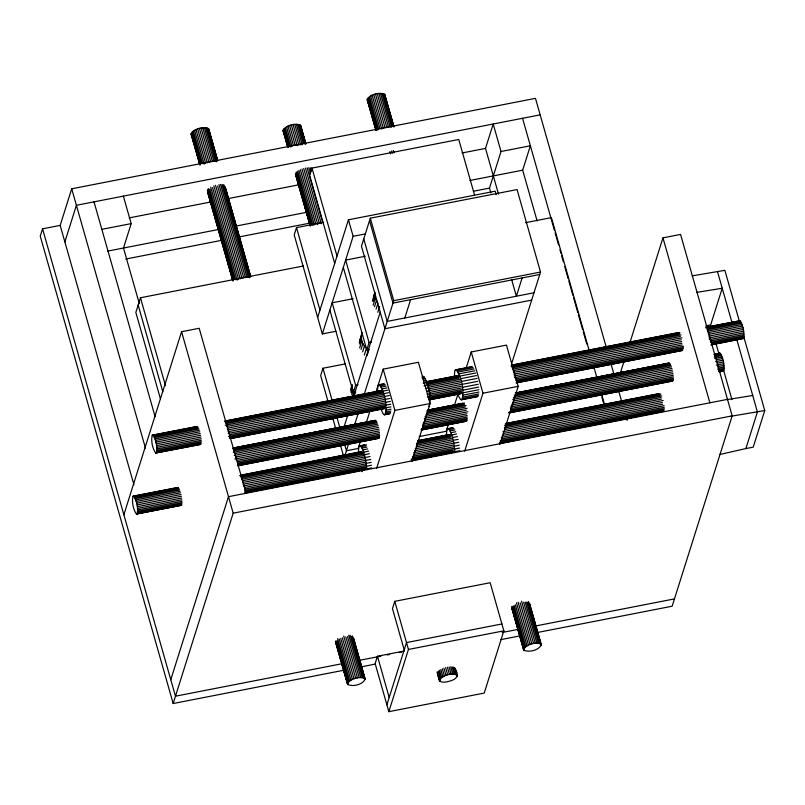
<?xml version="1.0" encoding="UTF-8"?>
<svg xmlns="http://www.w3.org/2000/svg" width="805" height="805" viewBox="0 0 805 805"><rect width="100%" height="100%" fill="white"/><g stroke="black" fill="none" stroke-linecap="round" stroke-linejoin="round"><path stroke-width="1.21" d="M364.303 355.065L366.466 348.203C362.18 344.54 360.107 338.311 362.119 332.928L359.956 339.791M376.096 309.1L377.897 303.374L375.291 298.333L374.909 292.859L372.383 300.869M136.769 514.164L137.112 513.952C138.369 508.126 136.951 501.253 133.731 496.252L132.966 496.343C131.708 502.169 133.127 509.042 136.347 514.033L181.517 505.288M155.999 453.155L156.351 452.933C157.609 447.107 156.19 440.244 152.97 435.243L152.205 435.334C150.938 441.16 152.366 448.023 155.586 453.024L200.405 444.501M380.634 408.437L383.16 413.81L384.629 414.806L385.213 414.444C387.316 404.734 384.941 393.293 379.578 384.961L378.883 384.74L377.847 386.028L377.434 391.733M458.357 395.678L460.047 398.817L461.517 399.813L462.1 399.451C464.203 389.741 461.829 378.3 456.455 369.968L455.771 369.747L454.734 371.035L454.322 376.74M719.449 371.91L723.504 370.974C724.762 365.148 723.343 358.275 720.123 353.274L714.77 354.109M710.986 344.932L743.397 338.462C744.655 332.636 743.236 325.773 740.016 320.772L706.297 327.132M199.69 164.321L191.097 134.103C193.804 128.548 203.031 126.284 208.535 128.72L217.763 160.728M208.827 129.313L217.36 160.205M287.536 146.389L283.068 130.682C285.775 125.127 294.992 122.853 300.507 125.298L305.95 144.015M300.788 125.882L305.548 143.481M375.804 129.977L367.211 99.76C369.918 94.205 379.145 91.941 384.649 94.376L393.876 126.385M384.941 94.97L384.488 96.399M353.516 638.073L365.198 679.158C362.492 684.713 353.264 686.987 347.76 684.542L335.504 640.981M455.097 668.482C459.102 675.435 457.26 678.786 450.599 680.859C447.198 681.785 442.931 683.234 439.721 681.121L437.437 672.598M529.62 603.73L541.312 644.815C538.605 650.37 529.378 652.644 523.874 650.199L511.618 606.638M606.135 346.824L535.476 98.351L71.715 188.793L60.174 225.4L42.554 228.831L40.25 236.157L173.166 703.52L344.419 670.132M64.863 241.892L76.405 205.285L540.165 114.853M123.366 196.128L131.185 223.619L123.487 248.02L139.295 303.606M303.354 265.992L140.462 297.759L135.844 312.4L160.537 399.22M123.869 514.747L181.578 331.72L199.197 328.279L246.109 493.234M474.517 194.911L458.749 139.476L311.988 168.094L309.673 175.41L334.699 263.386M323.66 222.331L296.512 227.624L294.207 234.939L322.352 333.914L335.916 331.268M170.781 679.702L228.489 496.675L727.479 399.371M173.166 703.52L233.188 513.167L181.578 331.72M317.663 317.422L348.444 219.795L495.206 191.177L496.202 194.719M322.352 333.914L353.133 236.298L348.444 219.795M345.164 363.92L322.966 368.247L320.662 375.573L328.138 401.876M511.678 363.518L540.517 272.04L517.062 189.567L370.3 218.185L361.455 246.25L384.911 328.732L531.662 300.114M373.429 297.085L374.868 292.507M359.282 342.427L361.445 335.564M361.556 336.208L362.632 332.777M359.543 344.027L361.344 338.311M373.007 301.322L374.808 295.596M359.654 347.911L361.827 341.048M373.128 305.196L375.291 298.333M361.063 349.39L362.864 343.675M374.526 306.685L376.338 300.959M351.222 387.839L351.976 385.454M350.809 389.429L352.318 384.659M362.632 351.805L364.434 346.09M350.749 391.069L352.258 386.299M351.04 392.709L352.54 387.95M351.664 394.289L353.174 389.519M377.766 312.35L379.578 306.635M355.78 392.116L353.315 392.599L355.619 385.273L332.163 302.801L353.133 298.705M369.243 349.41L366.778 349.883L369.082 342.568L345.627 260.085L365.359 256.242M352.61 395.738L353.737 392.166M344.007 427.073L347.78 415.118M353.808 395.969L380.212 312.229M353.828 397.006L355.327 392.236M367.08 355.649L368.881 349.923L367.271 348.776M345.114 454.936L348.696 443.575M354.733 424.436L358.124 413.669M364.162 394.52L393.756 300.668L370.3 218.185M360.409 441.361L358.175 448.466L346.432 450.75L344.761 444.863M366.386 422.414L370.119 410.58M376.086 391.643L383.18 369.143L418.399 362.28L430.132 403.516L411.838 461.527M404.824 317.975L410.6 299.671M376.619 468.389L394.913 410.389L383.18 369.143M498.486 194.025L485.506 148.412L493.203 124.01L501.022 151.501L489.48 188.108L490.859 192.938M537.116 220.932L522.676 170.177L530.374 145.775L501.022 151.501M448.466 424.185L446.232 431.289L419.194 436.562M454.443 405.247L457.804 394.591M466.015 368.549L471.237 351.976L506.456 345.103L518.189 386.35L499.895 444.35M404.372 650.993L377.465 656.246L375.15 663.562L388.835 711.67L484.228 693.075L503.85 630.838L490.175 582.729L394.772 601.335L392.468 608.65L404.201 649.887M464.676 451.223L482.97 393.212L471.237 351.976M386.883 704.798L406.505 642.571L501.897 623.966M522.133 277.916L516.367 296.22L511.608 279.486M388.835 711.67L408.457 649.444L394.772 601.335M620.172 373.56L624.298 360.469M629.933 342.608L662.958 237.847L680.567 234.416L732.178 415.863L672.155 606.215L537.861 632.408M719.408 454.584L745.873 448.576L757.414 411.969L736.615 338.855M743.438 335.594L764.75 410.54L753.208 447.147L745.873 448.576M364.534 444.803L359.06 446.111L358.205 452.752M452.591 427.626L447.117 428.944L446.262 435.575M719.086 353.918L719.7 353.143M738.98 321.416L739.594 320.642M347.529 683.274C351.262 678.535 359.342 676.049 364.906 678.565L365.198 679.158M439.49 679.853C443.233 675.103 451.303 672.628 456.878 675.143L457.16 675.737M523.642 648.931C527.376 644.191 535.456 641.706 541.02 644.221L541.312 644.815M422.323 376.519L423.601 376.368C428.974 384.699 431.339 396.151 429.246 405.861L428.663 406.223M705.874 325.955L710.684 324.858L722.226 288.25L696.828 292.366M129.233 217.883L211.826 201.783M227.855 198.654L299.359 184.717M462.09 152.98L485.506 148.412M101.833 229.345L131.185 223.619M107.588 251.13L218.417 229.516M235.674 226.145L307.178 212.208M469.909 180.471L522.676 170.177M125.811 259.029L221.969 240.272M239.226 236.912L309.492 223.206M473.451 191.238L489.48 188.108M353.133 236.298L365.46 233.893M525.474 222.673L551.395 217.622L589.109 350.266M393.756 300.668L540.517 272.04M539.742 274.485L392.981 303.103L369.525 220.63M533.977 292.789L387.215 321.406L363.759 238.934M692.139 275.874L724.872 270.329L739.312 321.094M369.082 342.568L371.548 342.085M355.619 385.273L358.084 384.79M378.883 384.74L383.774 383.784M455.771 369.747L471.67 366.647M378.3 385.102L384.468 384.005M455.187 370.109L472.364 366.859M380.352 385.746L385.243 384.79M421.931 377.636L424.376 377.153M457.24 370.753L473.139 367.654M381.188 387.064L386.078 386.108M422.766 378.954L425.211 378.481M458.065 372.071L473.964 368.972M382.033 388.875L386.933 387.93M423.621 380.775L426.066 380.292M458.92 373.882L474.819 370.783M152.548 435.113L196.953 426.459M225.32 420.924L380.705 390.626M426.338 381.721L457.17 375.714M511.437 365.128L677.931 332.666M152.205 435.334L197.366 426.59M224.494 421.297L381.127 390.757M425.996 381.942L458.82 375.603M511.859 365.259L679.581 332.556M705.945 327.353L740.016 320.772M153.433 435.716L197.829 427.053M224.967 421.77L381.59 391.22M425.986 382.566L458.055 376.317M511.084 365.973L680.044 333.029M705.945 327.977L740.479 321.235M382.878 391.109L387.769 390.153M423.239 383.24L426.912 382.526M459.766 376.116L475.664 373.017M153.936 436.511L198.332 427.847M225.46 422.565L382.093 392.015M426.489 383.361L458.558 377.102M511.588 366.768L679.309 334.055M707.676 328.531L740.982 322.03M154.449 437.598L198.845 428.934M225.974 423.651L382.606 393.102M427.002 384.448L459.071 378.199M512.101 367.855L681.06 334.91M706.961 329.859L741.496 323.117M383.683 393.675L388.574 392.719M424.044 385.806L427.707 385.092M460.561 378.682L476.469 375.583M154.952 438.936L199.348 430.283M225.249 425.231L383.11 394.44M427.505 385.786L459.575 379.537M512.604 369.193L680.336 336.49M707.464 331.197L741.999 324.465M155.435 440.476L199.831 431.812M226.96 426.529L383.593 395.98M427.988 387.326L460.058 381.077M513.087 370.733L682.046 337.788M707.947 332.737L742.472 325.995M384.408 396.473L389.298 395.517M425.986 388.362L428.431 387.889M461.295 381.479L477.194 378.38M155.868 442.156L200.264 433.493M227.392 428.21L384.025 397.66M428.421 389.006L460.49 382.747M513.52 372.413L681.251 339.7M708.38 334.417L742.914 327.675M156.24 443.907L200.636 435.253M227.775 429.961L384.398 399.421M428.793 390.757L460.863 384.508M513.892 374.164L681.624 341.461M708.752 336.168L743.287 329.436M385.031 399.401L389.922 398.445M426.61 391.29L429.055 390.817M461.919 384.408L477.818 381.308M156.542 445.678L200.938 437.014M228.067 431.722L384.699 401.182M429.095 392.528L461.164 386.269M514.194 375.935L681.916 343.222M709.054 337.929L743.589 331.197M385.525 402.339L390.415 401.383M427.113 394.229L429.558 393.756M462.412 387.346L478.311 384.247M156.754 447.379L201.149 438.725M228.278 433.432L384.911 402.882M429.307 394.229L461.376 387.98M514.405 377.636L682.137 344.932M709.265 339.64L743.8 332.908M156.864 448.959L201.27 440.305M229.636 434.77L385.021 404.472M429.427 395.808L461.486 389.56M515.753 378.974L683.485 346.271M710.614 340.978L743.911 334.488M385.877 405.187L390.777 404.231M427.465 397.076L429.91 396.593M462.764 390.194L478.663 387.084M156.884 450.357L201.28 441.693M228.419 436.401L385.042 405.861M429.437 397.207L461.507 390.948M515.774 380.373L683.495 347.659M710.634 342.377L743.931 335.876M156.804 451.514L201.2 442.851M229.566 437.316L384.961 407.018M429.357 398.364L461.426 392.105M516.921 381.288L683.415 348.817M711.781 343.292L743.85 337.033M156.623 452.38L201.019 443.726M229.385 438.192L384.78 407.894M429.176 399.23L461.245 392.981M516.74 382.154L682.006 349.934M711.6 344.158L743.669 337.909M386.078 407.813L390.968 406.857M462.966 392.82L478.864 389.721M155.586 453.024L200.747 444.28M230.351 438.504L384.508 408.447M428.904 399.793L462.211 393.293M516.468 382.717L681.734 350.487M711.328 344.721L743.397 338.462M231.236 438.484L384.156 408.668M429.79 399.763L460.621 393.756M516.126 382.928L682.62 350.467M386.108 410.137L390.999 409.192M462.986 395.144L478.884 392.045M385.967 412.069L390.858 411.114M462.855 397.076L478.754 393.977M394.913 410.389L430.132 403.516M482.97 393.212L518.189 386.35M385.665 413.518L390.556 412.573M462.553 398.525L478.452 395.426M383.935 414.595L390.103 413.498M460.822 399.602L477.999 396.352M384.629 414.806L389.519 413.861M461.517 399.813L477.415 396.714M233.339 447.993L375.291 420.311M428.381 409.956L462.945 403.214M516.025 392.87L669.096 363.015M234.215 447.972L373.711 420.763M428.029 410.178L462.593 403.436M515.673 393.082L668.744 363.236M714.417 354.331L719.358 353.365M232.514 448.365L375.714 420.441M427.556 410.329L464.596 403.104M515.2 393.232L669.508 363.146M713.944 354.482L720.123 353.274M285.795 438.413L288.26 437.93M322.825 431.188L325.3 430.715M454.916 405.438L457.381 404.955M549.966 386.903L552.431 386.42M574.659 382.083L577.125 381.6M232.987 448.828L376.177 420.904M426.791 411.043L463.821 403.818M515.673 393.705L669.971 363.619M714.417 354.955L720.586 353.747M233.48 449.623L376.68 421.699M427.294 411.838L464.324 404.613M514.938 394.742L670.474 364.413M714.91 355.75L721.089 354.542M233.993 450.709L377.193 422.796M426.57 413.166L466.065 405.458M514.214 396.07L670.988 365.5M714.196 357.078L721.602 355.629M233.269 452.289L377.696 424.134M425.835 414.746L465.34 407.038M513.479 397.65L671.491 366.839M714.699 358.416L722.105 356.967M234.98 453.587L378.179 425.664M425.08 416.517L467.051 408.336M512.725 399.431L671.974 368.378M716.41 359.714L722.588 358.507M234.185 455.509L378.612 427.344M424.285 418.439L466.256 410.258M513.167 401.111L672.406 370.059M715.615 361.636L723.021 360.187M235.795 457.029L378.984 429.105M424.658 420.2L467.866 411.768M512.302 403.104L672.779 371.809M717.225 363.146L723.393 361.948M234.859 459.031L379.286 430.866M423.722 422.202L466.93 413.78M511.366 405.106L673.081 373.58M716.289 365.148L723.695 363.709M236.298 460.5L379.497 432.577M422.706 424.144L467.142 415.481M510.35 407.058L673.292 375.281M717.728 366.617L723.906 365.41M237.656 461.839L379.608 434.157M422.816 425.724L467.262 417.06M510.461 408.638L673.413 376.861M717.849 368.197L724.017 366.989M237.666 463.227L379.628 435.545M422.836 427.123L467.272 418.459M510.481 410.037L673.423 378.259M717.869 369.596L724.037 368.388M237.586 464.384L379.547 436.702M421.518 428.522L467.192 419.616M510.4 411.184L673.342 379.417M719.016 370.511L723.957 369.545M237.405 465.26L379.366 437.578M421.337 429.397L467.011 420.482M508.981 412.301L673.161 380.282M718.835 371.377L723.776 370.421M237.606 465.662L379.095 438.131M421.065 429.951L466.739 421.045M508.71 412.854L672.889 380.846M719.036 371.779L723.504 370.974M238.018 465.793L378.742 438.353M421.951 429.92L466.387 421.257M509.595 412.834L672.547 381.057M359.06 446.111L366.456 444.773M447.117 428.944L453.285 427.847M359.644 445.749L361.113 446.755L366.003 445.799M447.701 428.582L449.17 429.578L454.06 428.632M361.113 446.755L361.948 448.073L366.839 447.127M449.17 429.578L450.005 430.906L454.895 429.951M361.948 448.073L362.803 449.894L367.694 448.938M450.005 430.906L450.86 432.718L455.751 431.762M133.318 496.122L177.714 487.468M240.615 475.202L361.475 451.635M418.208 440.577L449.039 434.559M505.771 423.5L658.691 393.675M132.966 496.343L178.126 487.599M239.789 475.574L361.888 451.766M417.855 440.788L450.689 434.448M505.419 423.712L659.114 393.806M134.194 496.725L178.599 488.072M240.262 476.047L362.351 452.239M417.855 441.412L449.915 435.163M505.419 424.336L660.814 394.037M362.803 449.894L363.649 452.118L368.539 451.172M450.86 432.718L451.696 434.952L456.596 433.996M134.697 497.52L179.092 488.866M240.755 476.842L362.854 453.034M417.121 442.448L450.418 435.958M504.685 425.372L660.08 395.074M135.21 498.607L179.606 489.953M241.269 477.929L363.367 454.121M416.396 443.776L450.931 437.045M505.198 426.459L661.821 395.919M363.649 452.118L364.444 454.684L369.334 453.728M451.696 434.952L452.501 437.518L457.391 436.562M135.713 499.945L180.109 491.292M241.772 479.267L363.87 455.459M416.899 445.115L451.434 438.383M504.463 428.039L661.096 397.499M136.196 501.485L180.592 492.831M242.255 480.806L364.353 456.999M416.155 446.896L451.917 439.922M504.946 429.578L661.579 399.039M364.444 454.684L365.168 457.482L370.059 456.536M452.501 437.518L453.225 440.315L458.115 439.359M136.629 503.165L181.024 494.512M242.687 482.487L364.786 458.669M415.35 448.818L452.35 441.603M502.914 431.742L663.24 400.477M137.001 504.916L181.407 496.262M243.07 484.238L365.158 460.43M371.729 467.876L366.839 468.832L365.792 460.41L370.682 459.454M414.495 450.81L452.722 443.354M459.786 450.699L454.895 451.655L453.849 443.243L458.739 442.287M503.286 433.493L662.384 402.47M137.303 506.687L181.699 498.023M243.362 485.999L365.46 462.191M413.559 452.813L453.024 445.115M502.36 435.495L662.686 404.231M366.295 463.348L371.186 462.402M454.352 446.181L459.242 445.225M137.514 508.388L181.91 499.734M244.811 487.468L365.671 463.901M413.77 454.523L453.235 446.825M501.334 437.447L664.125 405.7M137.635 509.968L182.031 501.314M244.931 489.048L365.792 465.481M412.653 456.344L453.356 448.405M501.455 439.027L664.246 407.28M366.647 466.196L371.538 465.24M454.704 449.019L459.595 448.063M137.645 511.366L182.051 502.712M244.941 490.446L365.802 466.87M412.673 457.733L453.366 449.804M500.237 440.657L664.266 408.678M137.564 512.523L181.96 503.86M244.861 491.593L365.722 468.027M411.355 459.132L453.285 450.951M500.157 441.814L664.175 409.836M137.383 513.399L181.779 504.735M244.68 492.469L365.54 468.902M411.174 460.007L453.104 451.826M499.975 442.69L664.004 410.701M137.585 513.801L180.743 505.379M246.109 492.63L251.049 491.674M253.515 491.191L263.376 489.269M269.544 488.061L288.039 484.459M290.514 483.976L321.346 477.959M327.504 476.761L346.009 473.149M348.474 472.676L358.336 470.754M413.84 459.927L416.306 459.444M422.474 458.246L452.068 452.47M500.167 443.092L511.266 440.929M513.731 440.446L548.265 433.714M550.731 433.231L585.265 426.499M587.731 426.016L606.235 422.414M608.701 421.931L643.235 415.199M645.701 414.716L660.492 411.828M245.646 492.791L365.269 469.456M412.14 460.319L454.07 452.138M499.352 443.464L662.495 411.496M233.188 513.167L732.178 415.863M764.75 410.54L730.799 416.286M408.457 649.444L503.85 630.838M341.592 663.813L175.47 696.204L42.554 228.831M360.046 660.211L380.936 656.135M387.054 654.948L389.499 654.465M399.29 652.563L401.735 652.08M502.199 632.489L518.189 629.369M535.416 626.008L674.459 598.9M360.439 667.003L375.221 664.125M500.901 639.613L520.614 635.769M727.317 399.592L752.725 395.476M723.152 371.186L722.276 370.592M367.211 99.76L369.827 106.864M283.068 130.682L283.964 131.748M191.097 134.103L192.003 135.17M361.395 469.456L362.24 471.68M717.537 271.758L731.826 321.98M715.826 342.93L718.905 353.767M723.363 369.435L731.926 399.552M662.958 237.847L709.869 402.802M610.955 363.739L613.702 373.399M618.502 390.294L621.581 401.132M626.381 417.986L627.065 420.401M593.919 367.14L596.998 377.998M601.798 394.873L604.545 404.523M522.556 118.285L554.434 230.351M555.118 232.776L558.549 244.851M559.928 249.691L560.954 253.313M561.649 255.728L563.359 261.766M564.738 266.606L568.179 278.691M568.863 281.106L572.989 295.606M573.673 298.021L577.799 312.521M578.483 314.936L582.609 329.436M583.293 331.851L586.734 343.936M601.848 397.096L603.569 403.134M384.649 94.376L393.937 127.009M529.338 603.136L541.02 644.221M385.223 96.852L393.474 125.862M529.569 604.404L541.252 645.499M384.035 93.903L393.323 126.536M528.382 601.456L540.407 643.748M383.12 93.561L392.397 126.194M527.808 602.321L539.491 643.406M381.932 93.37L391.552 127.2M526.611 602.13L538.304 643.215M380.513 93.33L390.133 127.16M525.202 602.09L536.885 643.175M378.924 93.44L388.553 127.281M523.612 602.2L535.295 643.286M377.233 93.702L386.853 127.542M393.383 150.505L394.068 152.92M521.57 601.255L533.604 643.557M375.492 94.115L385.112 127.945M391.643 150.907L392.327 153.322M520.181 602.875L531.864 643.96M373.772 94.638L383.391 128.478M389.922 151.441L390.616 153.856M518.118 602.19L530.143 644.493M372.141 95.272L381.771 129.112M516.488 602.824L528.513 645.127M370.662 95.986L379.95 128.619M515.351 604.756L527.034 645.841M369.394 96.761L378.672 129.384M514.083 605.521L525.766 646.606M368.378 97.546L377.666 130.179M513.067 606.316L524.749 647.401M367.664 98.331L376.599 129.756M512.352 607.091L524.035 648.186M370.521 109.289L374.647 123.789M375.331 126.204L376.358 129.826M514.516 615.634L516.236 621.671M516.921 624.086L517.957 627.719M518.641 630.134L522.767 644.634M523.451 647.049L524.488 650.671M367.271 99.085L376.207 130.501M367.503 100.353L376.096 130.561M512.181 609.113L523.874 650.199M511.9 608.52L523.582 649.615M343.322 267.411L366.778 349.883M300.507 125.298L305.659 143.421M454.815 667.888L456.878 675.143M455.389 670.374L457.109 676.411M299.893 124.825L305.387 144.155M454.201 667.415L456.264 674.671M311.988 168.094L337.003 256.071M298.967 124.483L304.471 143.813M311.344 167.983L312.028 170.398M453.285 667.073L455.338 674.328M297.78 124.282L303.284 143.622M310.156 167.792L311.183 171.415M452.088 666.882L454.151 674.137M296.361 124.242L302.207 144.789M308.738 167.752L310.458 173.789M450.679 666.842L452.732 674.087M294.781 124.352L300.617 144.9M307.148 167.863L322.614 222.24M449.089 666.953L451.152 674.208M293.08 124.624L298.927 145.162M305.457 168.124L321.265 223.72M447.389 667.214L449.452 674.469M291.34 125.027L297.186 145.574M303.716 168.527L319.183 222.915M445.648 667.627L447.711 674.872M289.629 125.56L295.123 144.89M301.996 169.06L317.804 224.655M443.937 668.15L446 675.405M287.999 126.194L293.493 145.524M300.366 169.694L315.832 224.082M442.307 668.794L444.37 676.039M286.52 126.908L292.014 146.248M298.886 170.408L314.353 224.796M440.828 669.508L442.891 676.753M285.252 127.673L290.746 147.013M297.619 171.183L313.085 225.561M439.56 670.273L441.623 677.528M284.235 128.468L289.387 146.591M296.612 171.968L311.726 225.148M438.544 671.068L440.607 678.313M283.521 129.253L288.673 147.375M295.888 172.753L310.67 224.716M437.829 671.853L439.892 679.098M284.306 132.956L286.027 138.993M286.711 141.408L287.747 145.041M298.061 181.286L299.772 187.334M300.466 189.749L301.493 193.371M302.871 198.211L304.582 204.249M305.276 206.664L306.303 210.296M307.681 215.126L309.402 221.174M439.651 679.179L440.335 681.594M283.119 129.997L287.938 146.923M295.495 173.508L310.277 225.47M283.35 131.265L287.818 146.983M295.727 174.776L310.156 225.531M437.658 673.865L439.721 681.121M295.435 174.182L310.217 226.145M437.035 672.074L439.439 680.527M329.859 310.116L353.315 392.599M296.512 227.624L319.967 310.096M322.966 368.247L332.183 400.649M336.963 417.453L340.032 428.25M332.898 418.61L335.625 428.18M340.726 446.111L343.443 455.68M377.465 656.246L389.187 697.482M225.32 187.313L250.758 276.739M208.535 128.72L217.471 160.145M225.038 186.73L250.466 276.155M353.224 637.48L364.906 678.565M225.269 187.998L250.355 276.216M353.455 638.747L364.796 678.625M207.921 128.247L217.209 160.879M224.082 185.039L250.194 276.89M352.268 635.799L364.293 678.092M207.006 127.904L216.626 161.745M223.156 184.697L249.62 277.755M351.694 636.664L363.377 677.75M205.818 127.713L215.438 161.543M221.969 184.506L248.433 277.554M350.155 635.266L362.19 677.558M204.4 127.673L214.019 161.503M220.55 184.466L247.014 277.514M348.746 635.215L360.771 677.518M202.81 127.784L212.44 161.624M218.97 184.576L245.424 277.634M347.498 636.544L359.181 677.629M201.119 128.045L210.739 161.886M217.612 186.056L243.734 277.896M345.808 636.805L357.49 677.89M199.378 128.448L208.998 162.288M215.529 185.251L241.993 278.299M343.715 636L355.75 678.303M197.658 128.981L207.277 162.821M213.808 185.784L240.272 278.832M342.346 637.741L354.029 678.826M196.028 129.615L205.657 163.455M212.53 187.625L238.642 279.466M340.716 638.375L352.399 679.47M194.548 130.33L204.178 164.17M210.709 187.132L237.163 280.18M339.237 639.09L350.92 680.185M193.281 131.104L202.558 163.727M209.783 189.105L235.553 279.738M337.627 638.657L349.652 680.95M192.264 131.889L201.2 163.314M208.425 188.692L234.195 279.325M336.953 640.649L348.635 681.744M191.55 132.674L200.485 164.099M207.7 189.477L233.48 280.11M336.238 641.434L347.921 682.529M193.371 140L195.092 146.047M195.776 148.462L196.812 152.085M198.181 156.925L199.902 162.962M208.495 193.17L211.242 202.84M211.936 205.255L216.052 219.765M216.746 222.18L218.467 228.218M219.151 230.633L220.178 234.265M221.556 239.095L223.277 245.143M223.961 247.558L224.987 251.18M226.366 256.01L228.087 262.058M228.771 264.473L229.807 268.095M231.176 272.935L232.897 278.973M336.691 643.93L340.807 658.43M341.501 660.845L343.212 666.892M343.906 669.307L344.932 672.93M346.311 677.77L348.032 683.807M191.157 133.429L200.093 164.844M207.308 190.222L233.088 280.854M191.389 134.697L199.982 164.904M207.881 192.697L232.967 280.915M336.067 643.457L347.76 684.542M207.599 192.113L232.685 280.331M335.786 642.863L347.468 683.958M140.462 297.759L165.498 385.776M138.148 305.075L162.841 391.894M94.014 201.854L155.093 416.628M71.715 188.793L145.464 448.133M60.174 225.4L133.922 484.741M453.225 440.315L453.849 443.243M365.168 457.482L365.792 460.41"/></g></svg>
